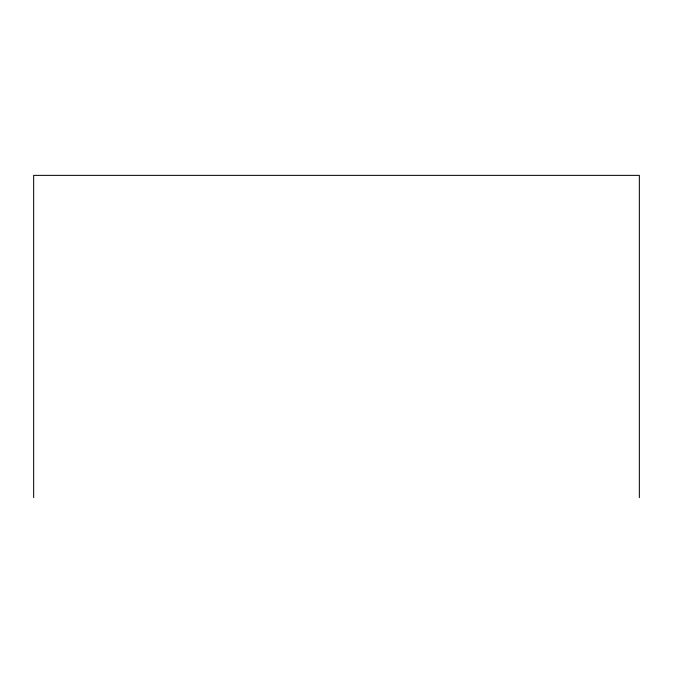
<?xml version="1.0" encoding="UTF-8"?>
<svg xmlns="http://www.w3.org/2000/svg" width="673" height="673" viewBox="0 0 673 673"><rect width="100%" height="100%" fill="white"/><g stroke="black" fill="none" stroke-linecap="round" stroke-linejoin="round"><path stroke-width="1.01" d="M639.35 497.633L639.35 175.367L33.65 175.367L33.65 497.633"/></g></svg>
